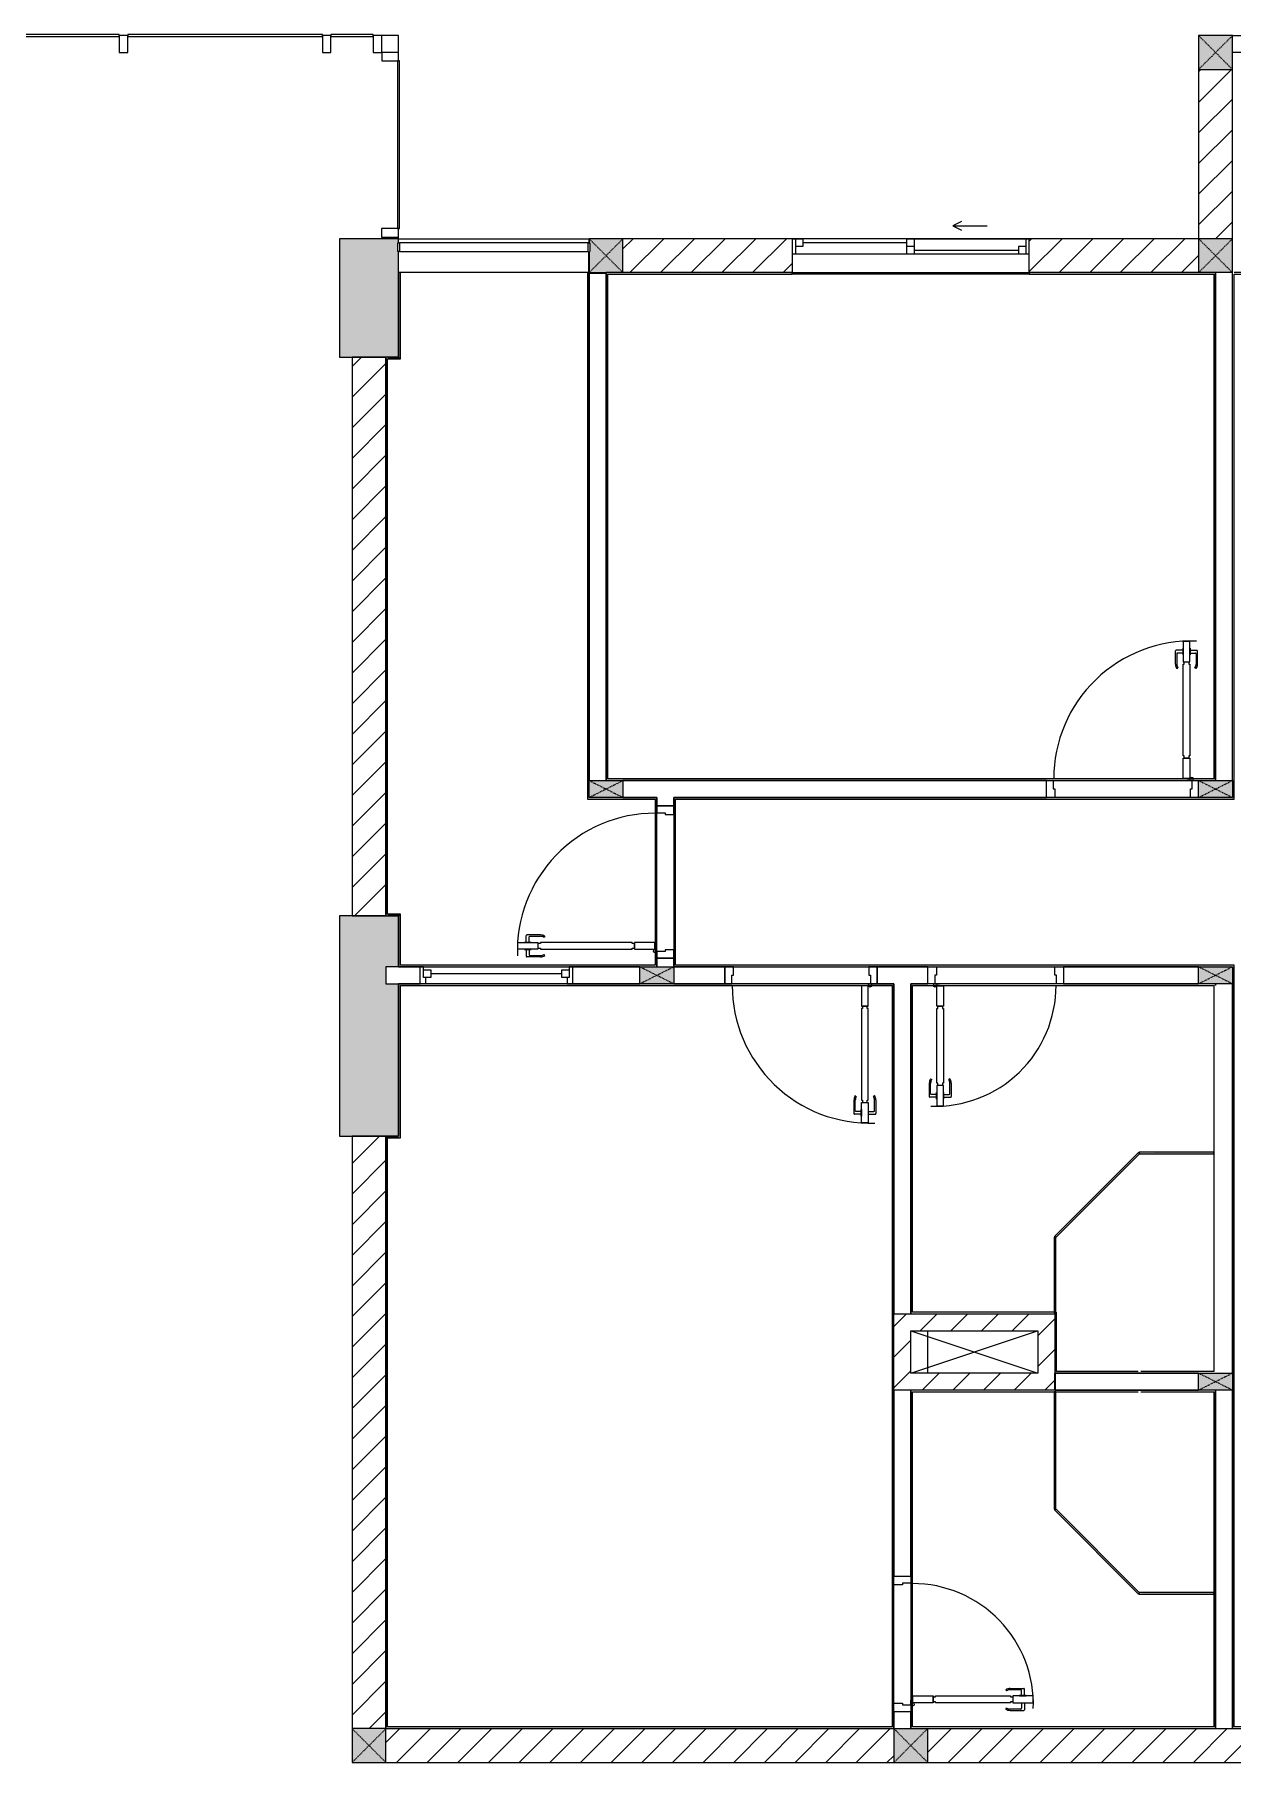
# Model space of a CAD drawing. Header units: millimetres. Extents: x 50254 to 245170, y 481 to 78637.
# Drawn here: x 199393 to 206468, y 35537 to 45743 of the extents above; entities that cross this region are included whole.
import ezdxf

# ---------------------------------------------------------------- set-up
doc = ezdxf.new("R2010")
doc.units = ezdxf.units.MM
doc.linetypes.add('IMPORT-Dash _2_', pattern=[6, 3, -3])
for name, color, linetype, lineweight in [('0-2-1', 53, 'Continuous', 9), ('A-DETL-GENF-7', 53, 'Continuous', 9), ('A-DOOR-5', 53, 'Continuous', 9), ('A-FLOR-1-1', 53, 'Continuous', 9), ('A-FLOR-HRAL-5', 53, 'Continuous', 9), ('A-GLAZ-5', 53, 'Continuous', 9), ('A-GLAZ-CURT-3', 130, 'Continuous', 9), ('A-GLAZ-CURT-4', 53, 'Continuous', 9), ('A-GLAZ-CWMG-1-1', 53, 'Continuous', 9), ('A-WALL-1-1', 53, 'Continuous', 9), ('A-WALL-7', 53, 'Continuous', 9), ('A-WALL-PATT-3', 53, 'Continuous', 9), ('A-WALL-PATT-4', 130, 'Continuous', 9), ('A_1404_dwg-1', 53, 'Continuous', 9), ('I-WALL-1-1', 53, 'Continuous', 9), ('I-WALL-2', 53, 'Continuous', 9), ('S-COLS-1', 130, 'Continuous', 9), ('S-COLS-10', 130, 'IMPORT-Dash _2_', 9), ('S-COLS-2-1', 53, 'Continuous', 9), ('S-COLS-4-1', 53, 'Continuous', 9), ('S-COLS-9', 53, 'Continuous', 9), ('S-COLS-HDLN-2', 53, 'IMPORT-Dash _2_', 9)]:
    doc.layers.add(name, color=color, linetype=linetype, lineweight=lineweight)
pattern_1 = [(45, (0, 0), (-90.50967, 90.50967), [])]

# ---------------------------------------------------------------- blocks, each defined once
blk = doc.blocks.new('A_1404_dwg_NCV_TKTC_KET CAU_rvt-1-TKTC_MB HOÀN THIỆN SÀN TẦNG 3-4-4819833-KeyPlan-CH1')
at = {"layer": 'S-COLS-1'}
for points in [[(83453, 43837), (83453, 43837), (83728, 43837), (83723, 44537), (83378, 44537), (83378, 43837)], [(83453, 39237), (83728, 39237), (83728, 40137), (83653, 40137), (83653, 40237), (83728, 40237), (83728, 40537), (83378, 40537), (83378, 39237)]]:
    blk.add_hatch(color=256, dxfattribs=at).paths.add_polyline_path(points)
at = {"layer": 'A-FLOR-1-1', "flags": 128}
blk.add_lwpolyline([(87503, 37837), (86853, 37837), (86853, 38087)], dxfattribs=at)
at = {"layer": 'S-COLS-2-1'}
for p, q in [((83728, 43837), (83728, 44337)), ((83728, 40237), (83728, 40537)), ((83728, 39237), (83728, 40137))]:
    blk.add_line(p, q, dxfattribs=at)
at = {"layer": 'S-COLS-2-1', "flags": 128}
for points in [[(83728, 44537), (83378, 44537), (83378, 43837), (83653, 43837)], [(83653, 40537), (83378, 40537), (83378, 39237), (83653, 39237)]]:
    blk.add_lwpolyline(points, dxfattribs=at)
blk = doc.blocks.new('A_1404_dwg_DOOR_CW_01 CANH MO-PANEL KINH - DIW_01-900x2200-CỬA GỖ VÂN LAMINATE-553393-TKTC_MB HOÀN THIỆN SÀN TẦNG 3-4-4819840-KeyPlan-CH1')
at = {"layer": 'A-DETL-GENF-7'}
for p, q in [((46582, 38482), (46582, 38521)), ((46666, 38525), (46586, 38525)), ((46599, 38482), (46599, 38513)), ((46603, 38517), (46666, 38517)), ((46691, 38517), (46687, 38511)), ((46582, 38438), (46582, 38399)), ((46666, 38395), (46586, 38395)), ((46599, 38438), (46599, 38407)), ((46603, 38403), (46666, 38403)), ((46691, 38404), (46687, 38410))]:
    blk.add_line(p, q, dxfattribs=at)
at = {"layer": 'A-DETL-GENF-7', "flags": 128}
for points in [[(46531, 38440), (46531, 38480), (46651, 38480), (46651, 38440)], [(46610, 38482), (46610, 38480), (46571, 38480), (46571, 38482)], [(47207, 38474), (47207, 38480), (46665, 38480), (46665, 38474), (46651, 38474), (46651, 38446), (46665, 38446), (46665, 38440), (47207, 38440), (47207, 38446), (47221, 38446), (47221, 38474)], [(47221, 38480), (47221, 38440), (47341, 38440), (47341, 38480)], [(46610, 38438), (46610, 38440), (46571, 38440), (46571, 38438)]]:
    blk.add_lwpolyline(points, close=True, dxfattribs=at)
at = {"layer": 'A-DETL-GENF-7'}
blk.add_circle((47343, 38430), 10, dxfattribs=at)
for centre, radius, start, end in [((47343, 38430), 814, 90, 182), ((46586, 38521), 4, 90, 180), ((46603, 38513), 4, 90, 180), ((46666, 38480), 45, 55, 90), ((46666, 38480), 37, 55, 90), ((46586, 38399), 4, 180, 270), ((46603, 38407), 4, 180, 270), ((46666, 38440), 37, 270, 305), ((46666, 38440), 45, 270, 305)]:
    blk.add_arc(centre, radius, start, end, dxfattribs=at)
at = {"layer": 'A-DOOR-5'}
blk.add_line((47353, 38430), (47353, 38455), dxfattribs=at)
at = {"layer": 'A-DOOR-5', "flags": 128}
for points in [[(47453, 39237), (47453, 39287), (47353, 39287), (47353, 39247), (47403, 39247), (47403, 39237)], [(47453, 38387), (47453, 38437), (47403, 38437), (47403, 38427), (47353, 38427), (47353, 38387)]]:
    blk.add_lwpolyline(points, close=True, dxfattribs=at)
blk = doc.blocks.new('A_1404_dwg_DOOR_CW_01 CANH MO-PANEL KINH - DIG_02-800x2200-CỬA NHÔM KÍNH-V60-TKTC_MB HOÀN THIỆN SÀN TẦNG 3-4-4819851-KeyPlan-CH1')
at = {"layer": 'A-DETL-GENF-7'}
for p, q in [((56062, 39550), (56062, 39470)), ((56070, 39576), (56077, 39571)), ((56070, 39487), (56070, 39550)), ((56184, 39576), (56177, 39571)), ((56184, 39487), (56184, 39550)), ((56192, 39550), (56192, 39470)), ((56105, 39466), (56066, 39466)), ((56105, 39483), (56074, 39483)), ((56149, 39483), (56180, 39483)), ((56149, 39466), (56188, 39466))]:
    blk.add_line(p, q, dxfattribs=at)
at = {"layer": 'A-DETL-GENF-7', "flags": 128}
for points in [[(56147, 40005), (56107, 40005), (56107, 40125), (56147, 40125)], [(56141, 39991), (56147, 39991), (56147, 39549), (56141, 39549), (56141, 39535), (56113, 39535), (56113, 39549), (56107, 39549), (56107, 39991), (56113, 39991), (56113, 40005), (56141, 40005)], [(56107, 39415), (56147, 39415), (56147, 39535), (56107, 39535)], [(56105, 39495), (56107, 39495), (56107, 39455), (56105, 39455)], [(56149, 39495), (56147, 39495), (56147, 39455), (56149, 39455)]]:
    blk.add_lwpolyline(points, close=True, dxfattribs=at)
at = {"layer": 'A-DETL-GENF-7'}
blk.add_circle((56097, 40127), 10, dxfattribs=at)
for centre, radius, start, end in [((56097, 40127), 714, 268, 0), ((56107, 39550), 45, 145, 180), ((56107, 39550), 37, 145, 180), ((56147, 39550), 37, 0, 35), ((56147, 39550), 45, 0, 35), ((56066, 39470), 4, 180, 270), ((56074, 39487), 4, 180, 270), ((56180, 39487), 4, 270, 0), ((56188, 39470), 4, 270, 0)]:
    blk.add_arc(centre, radius, start, end, dxfattribs=at)
at = {"layer": 'A-DOOR-5'}
blk.add_line((56097, 40137), (56122, 40137), dxfattribs=at)
at = {"layer": 'A-DOOR-5', "flags": 128}
for points in [[(56104, 40237), (56104, 40187), (56094, 40187), (56094, 40137), (56054, 40137), (56054, 40237)], [(56854, 40237), (56854, 40137), (56814, 40137), (56814, 40187), (56804, 40187), (56804, 40237)]]:
    blk.add_lwpolyline(points, close=True, dxfattribs=at)
blk = doc.blocks.new('A_1404_dwg_DOOR_CW_01 CANH MO-PANEL KINH - DIW_01-900x2200-CỬA GỖ VÂN LAMINATE-V61-TKTC_MB HOÀN THIỆN SÀN TẦNG 3-4-4819852-KeyPlan-CH1')
at = {"layer": 'A-DETL-GENF-7'}
for p, q in [((57516, 42024), (57516, 42103)), ((57559, 42107), (57520, 42107)), ((57524, 42086), (57524, 42024)), ((57559, 42090), (57528, 42090)), ((57603, 42107), (57642, 42107)), ((57603, 42090), (57634, 42090)), ((57638, 42086), (57638, 42024)), ((57646, 42024), (57646, 42103)), ((57524, 41998), (57531, 42003)), ((57638, 41998), (57631, 42003))]:
    blk.add_line(p, q, dxfattribs=at)
at = {"layer": 'A-DETL-GENF-7', "flags": 128}
for points in [[(57601, 42159), (57561, 42159), (57561, 42039), (57601, 42039)], [(57559, 42079), (57561, 42079), (57561, 42119), (57559, 42119)], [(57603, 42079), (57601, 42079), (57601, 42119), (57603, 42119)], [(57567, 41483), (57561, 41483), (57561, 42025), (57567, 42025), (57567, 42039), (57595, 42039), (57595, 42025), (57601, 42025), (57601, 41483), (57595, 41483), (57595, 41469), (57567, 41469)], [(57561, 41469), (57601, 41469), (57601, 41349), (57561, 41349)]]:
    blk.add_lwpolyline(points, close=True, dxfattribs=at)
at = {"layer": 'A-DETL-GENF-7'}
blk.add_circle((57611, 41347), 10, dxfattribs=at)
for centre, radius, start, end in [((57611, 41347), 814, 88, 180), ((57520, 42103), 4, 90, 180), ((57528, 42086), 4, 90, 180), ((57634, 42086), 4, 0, 90), ((57642, 42103), 4, 0, 90), ((57561, 42024), 45, 180, 215), ((57561, 42024), 37, 180, 215), ((57601, 42024), 37, 325, 0), ((57601, 42024), 45, 325, 0)]:
    blk.add_arc(centre, radius, start, end, dxfattribs=at)
at = {"layer": 'A-DOOR-5'}
blk.add_line((57611, 41337), (57586, 41337), dxfattribs=at)
at = {"layer": 'A-DOOR-5', "flags": 128}
blk.add_lwpolyline([(56754, 41237), (56754, 41337), (56794, 41337), (56794, 41287), (56804, 41287), (56804, 41237)], close=True, dxfattribs=at)
blk.add_lwpolyline([(57653, 41237), (57604, 41237), (57604, 41287), (57614, 41287), (57614, 41337), (57653, 41337)], dxfattribs=at)
blk = doc.blocks.new('A_1404_dwg_M_Fixed - 900 x 1400-901191-TKTC_MB HOÀN THIỆN SÀN TẦNG 3-4-4819853-KeyPlan-CH1')
at = {"layer": 'A-GLAZ-5'}
blk.add_line((53892, 40196), (53118, 40196), dxfattribs=at)
at = {"layer": 'A-GLAZ-5', "flags": 128}
for points in [[(53074, 40218), (53118, 40218), (53118, 40174), (53074, 40174), (53074, 40237), (53056, 40237)], [(53955, 40237), (53936, 40237), (53936, 40174), (53892, 40174), (53892, 40218), (53936, 40218)], [(53087, 40174), (53087, 40137), (53055, 40137)], [(53923, 40174), (53923, 40137), (53955, 40137)]]:
    blk.add_lwpolyline(points, dxfattribs=at)
blk = doc.blocks.new('A_1404_dwg_Railing - 50 x 10mm-901205-TKTC_MB HOÀN THIỆN SÀN TẦNG 3-4-4819863-KeyPlan-CH1')
at = {"layer": 'A-FLOR-HRAL-5', "flags": 128}
blk.add_lwpolyline([(52923, 44462), (52923, 44512), (52933, 44512), (52933, 44462)], close=True, dxfattribs=at)
blk = doc.blocks.new('A_1404_dwg_Railing - 50 x 10mm-901205-TKTC_MB HOÀN THIỆN SÀN TẦNG 3-4-V142-KeyPlan-CH1')
at = {"layer": 'A-FLOR-HRAL-5'}
blk.add_line((84858, 44512), (84858, 44462), dxfattribs=at)
at = {"layer": 'A-FLOR-HRAL-5', "flags": 128}
blk.add_lwpolyline([(84848, 44462), (84848, 44512), (84858, 44512)], dxfattribs=at)
blk = doc.blocks.new('A_1404_dwg_Railing - Railing-999041-TKTC_MB HOÀN THIỆN SÀN TẦNG 3-4-4819934-KeyPlan-CH1')
at = {"layer": 'A-FLOR-HRAL-5'}
for p, q in [((84848, 44512), (83733, 44512)), ((83733, 44462), (84848, 44462))]:
    blk.add_line(p, q, dxfattribs=at)
for name, p in [('A_1404_dwg_Railing - 50 x 10mm-901205-TKTC_MB HOÀN THIỆN SÀN TẦNG 3-4-4819863-KeyPlan-CH1', (30800, 0)), ('A_1404_dwg_Railing - 50 x 10mm-901205-TKTC_MB HOÀN THIỆN SÀN TẦNG 3-4-V142-KeyPlan-CH1', (0, 0))]:
    blk.add_blockref(name, p)
blk = doc.blocks.new('A_1404_dwg_System Panel - Glazed-931910-TKTC_MB HOÀN THIỆN SÀN TẦNG 3-4-4819935-KeyPlan-CH1')
at = {"layer": 'A-GLAZ-CURT-3'}
blk.add_hatch(color=256, dxfattribs=at).paths.add_polyline_path([(88104, 36532), (88543, 36532), (88543, 36542), (88100, 36537), (88100, 36532)])
at = {"layer": 'A-GLAZ-CURT-4'}
blk.add_line((88543, 36542), (88102, 36542), dxfattribs=at)
at = {"layer": 'A-GLAZ-CURT-4', "flags": 128}
blk.add_lwpolyline([(88100, 36532), (88543, 36532), (88543, 36542)], dxfattribs=at)
blk = doc.blocks.new('A_1404_dwg_System Panel - Glazed-580250-TKTC_MB HOÀN THIỆN SÀN TẦNG 3-4-4819878-KeyPlan-CH1')
at = {"layer": 'A-GLAZ-CURT-3'}
blk.add_hatch(color=256, dxfattribs=at).paths.add_polyline_path([(57296, 36533), (57300, 36544), (56804, 37033), (56801, 37029), (56998, 36832)])
at = {"layer": 'A-GLAZ-CURT-4'}
blk.add_line((57304, 36540), (56809, 37035), dxfattribs=at)
at = {"layer": 'A-GLAZ-CURT-4', "flags": 128}
blk.add_lwpolyline([(56801, 37029), (57296, 36533), (57304, 36540)], dxfattribs=at)
blk = doc.blocks.new('A_1404_dwg_System Panel - Glazed-703087-TKTC_MB HOÀN THIỆN SÀN TẦNG 3-4-4819883-KeyPlan-CH1')
at = {"layer": 'A-GLAZ-CURT-3'}
blk.add_hatch(color=256, dxfattribs=at).paths.add_polyline_path([(56804, 37033), (56809, 37036), (56809, 37727), (56799, 37727), (56801, 37033)])
at = {"layer": 'A-GLAZ-CURT-4', "flags": 128}
blk.add_lwpolyline([(56809, 37033), (56809, 37727), (56799, 37727), (56799, 37033)], close=True, dxfattribs=at)
blk = doc.blocks.new('A_1404_dwg_System Panel - Glazed-931911-TKTC_MB HOÀN THIỆN SÀN TẦNG 3-4-4819936-KeyPlan-CH1')
at = {"layer": 'A-GLAZ-CURT-3'}
blk.add_hatch(color=256, dxfattribs=at).paths.add_polyline_path([(88104, 39132), (88543, 39132), (88543, 39142), (88102, 39137), (88102, 39132)])
at = {"layer": 'A-GLAZ-CURT-4'}
blk.add_line((88543, 39142), (88102, 39142), dxfattribs=at)
at = {"layer": 'A-GLAZ-CURT-4', "flags": 128}
blk.add_lwpolyline([(88104, 39132), (88543, 39132), (88543, 39142)], dxfattribs=at)
blk = doc.blocks.new('A_1404_dwg_System Panel - Glazed-580253-TKTC_MB HOÀN THIỆN SÀN TẦNG 3-4-4819881-KeyPlan-CH1')
at = {"layer": 'A-GLAZ-CURT-3'}
blk.add_hatch(color=256, dxfattribs=at).paths.add_polyline_path([(56808, 38636), (57302, 39137), (57299, 39141), (56804, 38639)])
at = {"layer": 'A-GLAZ-CURT-4'}
blk.add_line((57299, 39141), (56801, 38643), dxfattribs=at)
at = {"layer": 'A-GLAZ-CURT-4', "flags": 128}
blk.add_lwpolyline([(56809, 38637), (57306, 39134), (57299, 39141)], dxfattribs=at)
blk = doc.blocks.new('A_1404_dwg_System Panel - Glazed-1013751-TKTC_MB HOÀN THIỆN SÀN TẦNG 3-4-4819884-KeyPlan-CH1')
at = {"layer": 'A-GLAZ-CURT-3'}
blk.add_hatch(color=256, dxfattribs=at).paths.add_polyline_path([(56809, 38192), (56804, 38639), (56799, 38639), (56803, 38192)])
at = {"layer": 'A-GLAZ-CURT-4', "flags": 128}
blk.add_lwpolyline([(56799, 38639), (56799, 38192), (56809, 38192), (56809, 38639)], close=True, dxfattribs=at)
blk = doc.blocks.new('A_1404_dwg_G1_SOF - BO TRU - 100x200-746114-TKTC_MB HOÀN THIỆN SÀN TẦNG 3-4-4819846-KeyPlan-CH1')
at = {"layer": 'S-COLS-1'}
blk.add_hatch(color=256, dxfattribs=at).paths.add_polyline_path([(49953, 40037), (49953, 40237), (49853, 40237), (49853, 40037)])
at = {"layer": 'S-COLS-9', "flags": 128}
blk.add_lwpolyline([(49853, 40037), (49853, 40237), (49953, 40237), (49953, 40037)], close=True, dxfattribs=at)
at = {"layer": 'S-COLS-HDLN-2'}
for p, q in [((49953, 40037), (49853, 40237)), ((49853, 40037), (49953, 40237))]:
    blk.add_line(p, q, dxfattribs=at)
blk = doc.blocks.new('A_1404_dwg_DOOR_CW_01 CANH MO-PANEL KINH - DIG_01-900x2200-CỬA NHÔM KÍNH-901226-TKTC_MB HOÀN THIỆN SÀN TẦNG 3-4-4819905-KeyPlan-CH1')
at = {"layer": 'A-DETL-GENF-7'}
for p, q in [((37865, 26650), (37865, 26570)), ((37873, 26676), (37879, 26671)), ((37873, 26587), (37873, 26650)), ((37986, 26676), (37980, 26671)), ((37987, 26587), (37987, 26650)), ((37995, 26650), (37995, 26570)), ((37908, 26566), (37869, 26566)), ((37908, 26583), (37877, 26583)), ((37952, 26583), (37983, 26583)), ((37952, 26566), (37991, 26566))]:
    blk.add_line(p, q, dxfattribs=at)
at = {"layer": 'A-DETL-GENF-7', "flags": 128}
for points in [[(37910, 27205), (37950, 27205), (37950, 27325), (37910, 27325)], [(37916, 27191), (37910, 27191), (37910, 26649), (37916, 26649), (37916, 26635), (37944, 26635), (37944, 26649), (37950, 26649), (37950, 27191), (37944, 27191), (37944, 27205), (37916, 27205)], [(37908, 26595), (37910, 26595), (37910, 26555), (37908, 26555)], [(37950, 26515), (37910, 26515), (37910, 26635), (37950, 26635)], [(37952, 26595), (37950, 26595), (37950, 26555), (37952, 26555)]]:
    blk.add_lwpolyline(points, close=True, dxfattribs=at)
at = {"layer": 'A-DETL-GENF-7'}
blk.add_circle((37960, 27327), 10, dxfattribs=at)
for centre, radius, start, end in [((37960, 27327), 814, 180, 272), ((37910, 26650), 45, 145, 180), ((37910, 26650), 37, 145, 180), ((37950, 26650), 37, 0, 35), ((37950, 26650), 45, 0, 35), ((37869, 26570), 4, 180, 270), ((37877, 26587), 4, 180, 270), ((37983, 26587), 4, 270, 0), ((37991, 26570), 4, 270, 0)]:
    blk.add_arc(centre, radius, start, end, dxfattribs=at)
at = {"layer": 'A-DOOR-5'}
blk.add_line((37960, 27337), (37935, 27337), dxfattribs=at)
at = {"layer": 'A-DOOR-5', "flags": 128}
for points in [[(37153, 27437), (37103, 27437), (37103, 27337), (37143, 27337), (37143, 27387), (37153, 27387)], [(38003, 27437), (37953, 27437), (37953, 27387), (37963, 27387), (37963, 27337), (38003, 27337)]]:
    blk.add_lwpolyline(points, close=True, dxfattribs=at)
blk = doc.blocks.new('A_1404_dwg_NCV_TKTC_TANG 3 - 4_rvt-1-TKTC_MB HOÀN THIỆN SÀN TẦNG 3-4-4819943-KeyPlan-CH1')
at = {"layer": 'A-WALL-PATT-4'}
for points in [[(83728, 43837), (83738, 43837), (83738, 44337), (83728, 44337), (83728, 43837)], [(84843, 41227), (84853, 41227), (84853, 44337), (84843, 44337), (84843, 41237)], [(84953, 41337), (84963, 41337), (84963, 44337), (84953, 44337), (84953, 41347)], [(88543, 41337), (88553, 41337), (88553, 44327), (88543, 44327), (88543, 41347)], [(83653, 40537), (83663, 40537), (83663, 43837), (83653, 43837), (83653, 40547)], [(83663, 43827), (83738, 43827), (83738, 43837), (83663, 43837)], [(84963, 41337), (88543, 41337), (88543, 41347), (84963, 41347)], [(85243, 41227), (85243, 41237), (84853, 41237), (84853, 41227), (85053, 41227)], [(85253, 40237), (85248, 41237), (85243, 41237), (85248, 40237)], [(88653, 41227), (88663, 41227), (88663, 41237), (85353, 41237), (85353, 41227), (88653, 41227)], [(85363, 40247), (85363, 41227), (85353, 41227), (85353, 40247)], [(83738, 40537), (83738, 40547), (83663, 40547), (83663, 40537), (83728, 40537)], [(83728, 40247), (83738, 40247), (83738, 40537), (83728, 40537)], [(84963, 40237), (85243, 40237), (85243, 40247), (83728, 40247), (83728, 40237), (84953, 40237)], [(88453, 40237), (88653, 40237), (88653, 40247), (85353, 40247), (85353, 40237), (87603, 40237)], [(86313, 40127), (86643, 40127), (86643, 40137), (83728, 40137), (83728, 40127), (85353, 40127)], [(83738, 39227), (83738, 40127), (83728, 40127), (83728, 39227)], [(86652, 35737), (86653, 35737), (86653, 40137), (86643, 40137), (86643, 35737)], [(83653, 39227), (83728, 39227), (83728, 39237), (83653, 39237)], [(83663, 35747), (83663, 39227), (83653, 39227), (83653, 35747)], [(86313, 35737), (86643, 35737), (86643, 35747), (83653, 35747), (83653, 35737), (85353, 35737)]]:
    blk.add_hatch(color=256, dxfattribs=at).paths.add_polyline_path(points)
h = blk.add_hatch(color=256, dxfattribs=at)
h.paths.add_polyline_path([(86053, 44327), (86053, 44337), (84963, 44337), (84963, 44327), (86053, 44327)])
h.paths.add_polyline_path([(88453, 44327), (88553, 44327), (88553, 44337), (87453, 44337), (87453, 44327)])
at = {"layer": 'A-WALL-1-1'}
for p, q in [((88653, 44337), (88553, 44337)), ((88553, 44337), (88553, 41337)), ((88653, 41337), (88653, 44337)), ((88553, 40137), (88553, 40127)), ((88653, 37837), (88653, 40137)), ((86653, 35737), (86753, 35737))]:
    blk.add_line(p, q, dxfattribs=at)
at = {"layer": 'A-WALL-1-1', "flags": 128}
for points in [[(84953, 41337), (84953, 44332), (84853, 44332), (84853, 41337)], [(85053, 41237), (85253, 41237), (85253, 41187), (85353, 41187), (85353, 41237), (87554, 41237), (87554, 41337), (85053, 41337)], [(85153, 40237), (84755, 40237), (84755, 40137), (85153, 40137)], [(85353, 40137), (85655, 40137), (85655, 40237), (85353, 40237), (85353, 40287), (85253, 40287), (85253, 40237)], [(88453, 40237), (87654, 40237), (87654, 40137), (88453, 40137)], [(88453, 37837), (87605, 37837), (87605, 37737), (88453, 37737)], [(88553, 37737), (88553, 35737), (88653, 35737), (88653, 37737)], [(86753, 35737), (86753, 35837), (86653, 35837), (86653, 35737)]]:
    blk.add_lwpolyline(points, dxfattribs=at)
for points in [[(83855, 40237), (83653, 40237), (83653, 40137), (83855, 40137)], [(86753, 38187), (86753, 40137), (86854, 40137), (86854, 40237), (86555, 40237), (86555, 40137), (86653, 40137), (86653, 38187)], [(86753, 36637), (86753, 37737), (86653, 37737), (86653, 36637)]]:
    blk.add_lwpolyline(points, close=True, dxfattribs=at)
at = {"layer": 'A-WALL-7'}
for p, q in [((83728, 44337), (83728, 44462)), ((84852, 44337), (84852, 44462)), ((84843, 44337), (83738, 44337)), ((85353, 41137), (85353, 40337)), ((86753, 36597), (86753, 35877))]:
    blk.add_line(p, q, dxfattribs=at)
at = {"layer": 'A-WALL-7', "flags": 128}
blk.add_lwpolyline([(83728, 44512), (83728, 44537), (84852, 44537), (84852, 44512)], dxfattribs=at)
at = {"layer": 'I-WALL-1-1'}
for p, q in [((84953, 44337), (84953, 41337)), ((88553, 44337), (88453, 44337)), ((85053, 41337), (88453, 41337)), ((88553, 40127), (88553, 40137)), ((88543, 39142), (88543, 39132)), ((87609, 38197), (87603, 38197)), ((88543, 36542), (88543, 36532))]:
    blk.add_line(p, q, dxfattribs=at)
at = {"layer": 'I-WALL-1-1', "flags": 128}
for points in [[(83738, 40537), (83738, 40547), (83663, 40547), (83663, 43827), (83738, 43827), (83738, 43837), (83738, 44337), (83728, 44337), (83728, 43837), (83663, 43837), (83653, 43837), (83653, 40537), (83663, 40537), (83728, 40537), (83728, 40247), (83728, 40237), (85153, 40237)], [(84853, 41337), (84853, 44337), (84843, 44337), (84843, 41227), (84853, 41227), (85243, 41227), (85243, 40247), (83738, 40247), (83738, 40537)], [(85053, 44337), (84963, 44337), (84953, 44337)], [(88453, 44337), (87453, 44337), (87453, 44327), (88543, 44327), (88543, 41347), (84963, 41347), (84963, 44327), (86053, 44327), (86053, 44337), (85053, 44337)], [(88653, 40237), (88653, 35747), (88653, 35737), (88803, 35737), (88803, 35747), (88663, 35747), (88663, 40247), (88653, 40247), (85363, 40247), (85363, 41227), (88663, 41227), (88663, 41237), (88663, 44327), (88828, 44327), (88828, 44337), (88663, 44337)], [(88553, 41337), (88553, 44327), (88553, 44337)], [(85253, 40237), (85253, 41237), (85243, 41237), (85053, 41237)], [(88453, 41237), (85353, 41237), (85353, 41227), (85353, 40247), (85353, 40237), (88453, 40237)], [(85153, 40137), (83728, 40137), (83728, 40127), (83728, 39237), (83653, 39237), (83653, 39227), (83653, 35747), (83653, 35737), (86643, 35737), (86652, 35737)], [(86653, 35737), (86653, 40137), (86643, 40137), (85353, 40137)], [(88453, 40137), (86763, 40137), (86753, 40137), (86753, 38187), (86763, 38187), (87603, 38187), (87603, 37847), (87603, 37837), (88453, 37837)], [(87599, 38197), (86763, 38197), (86763, 40127), (88543, 40127), (88543, 39142)], [(88543, 39132), (88543, 37847), (88112, 37847)], [(88096, 37847), (87613, 37847), (87613, 38197)], [(88453, 37737), (86763, 37737), (86753, 37737), (86753, 35737)], [(88543, 36532), (88543, 35747), (86763, 35747), (86763, 37727), (88096, 37727)], [(86852, 35737), (88553, 35737), (88553, 35747), (88553, 37727), (88553, 37737)], [(88112, 37727), (88543, 37727), (88543, 36542)], [(86753, 35737), (86763, 35737), (86852, 35737)]]:
    blk.add_lwpolyline(points, dxfattribs=at)
blk.add_lwpolyline([(83663, 39227), (83728, 39227), (83738, 39227), (83738, 40127), (86643, 40127), (86643, 35747), (83663, 35747)], close=True, dxfattribs=at)
at = {"layer": 'I-WALL-2'}
for p, q in [((86053, 44337), (87453, 44337)), ((87453, 44327), (86053, 44327))]:
    blk.add_line(p, q, dxfattribs=at)
for name, p in [('A_1404_dwg_Railing - Railing-999041-TKTC_MB HOÀN THIỆN SÀN TẦNG 3-4-4819934-KeyPlan-CH1', (0, 0)), ('A_1404_dwg_DOOR_CW_01 CANH MO-PANEL KINH - DIW_01-900x2200-CỬA GỖ VÂN LAMINATE-V61-TKTC_MB HOÀN THIỆN SÀN TẦNG 3-4-4819852-KeyPlan-CH1', (30800, 0)), ('A_1404_dwg_M_Fixed - 900 x 1400-901191-TKTC_MB HOÀN THIỆN SÀN TẦNG 3-4-4819853-KeyPlan-CH1', (30800, 0)), ('A_1404_dwg_DOOR_CW_01 CANH MO-PANEL KINH - DIG_02-800x2200-CỬA NHÔM KÍNH-V60-TKTC_MB HOÀN THIỆN SÀN TẦNG 3-4-4819851-KeyPlan-CH1', (30800, 0)), ('A_1404_dwg_System Panel - Glazed-580253-TKTC_MB HOÀN THIỆN SÀN TẦNG 3-4-4819881-KeyPlan-CH1', (30800, 0)), ('A_1404_dwg_System Panel - Glazed-931911-TKTC_MB HOÀN THIỆN SÀN TẦNG 3-4-4819936-KeyPlan-CH1', (0, 0)), ('A_1404_dwg_System Panel - Glazed-1013751-TKTC_MB HOÀN THIỆN SÀN TẦNG 3-4-4819884-KeyPlan-CH1', (30800, 0)), ('A_1404_dwg_System Panel - Glazed-703087-TKTC_MB HOÀN THIỆN SÀN TẦNG 3-4-4819883-KeyPlan-CH1', (30800, 0)), ('A_1404_dwg_System Panel - Glazed-580250-TKTC_MB HOÀN THIỆN SÀN TẦNG 3-4-4819878-KeyPlan-CH1', (30800, 0)), ('A_1404_dwg_System Panel - Glazed-931910-TKTC_MB HOÀN THIỆN SÀN TẦNG 3-4-4819935-KeyPlan-CH1', (0, 0))]:
    blk.add_blockref(name, p)
for name, p, rotation in [('A_1404_dwg_G1_SOF - BO TRU - 100x200-746114-TKTC_MB HOÀN THIỆN SÀN TẦNG 3-4-4819846-KeyPlan-CH1', (44816, 91190), 270), ('A_1404_dwg_G1_SOF - BO TRU - 100x200-746114-TKTC_MB HOÀN THIỆN SÀN TẦNG 3-4-4819846-KeyPlan-CH1', (48416, 91190), 270), ('A_1404_dwg_DOOR_CW_01 CANH MO-PANEL KINH - DIG_01-900x2200-CỬA NHÔM KÍNH-901226-TKTC_MB HOÀN THIỆN SÀN TẦNG 3-4-4819905-KeyPlan-CH1', (57916, 78290), 270), ('A_1404_dwg_G1_SOF - BO TRU - 100x200-746114-TKTC_MB HOÀN THIỆN SÀN TẦNG 3-4-4819846-KeyPlan-CH1', (45116, 90090), 270), ('A_1404_dwg_DOOR_CW_01 CANH MO-PANEL KINH - DIW_01-900x2200-CỬA GỖ VÂN LAMINATE-553393-TKTC_MB HOÀN THIỆN SÀN TẦNG 3-4-4819840-KeyPlan-CH1', (124942, -7216), 90), ('A_1404_dwg_G1_SOF - BO TRU - 100x200-746114-TKTC_MB HOÀN THIỆN SÀN TẦNG 3-4-4819846-KeyPlan-CH1', (48416, 90090), 270), ('A_1404_dwg_G1_SOF - BO TRU - 100x200-746114-TKTC_MB HOÀN THIỆN SÀN TẦNG 3-4-4819846-KeyPlan-CH1', (48416, 87690), 270), ('A_1404_dwg_DOOR_CW_01 CANH MO-PANEL KINH - DIG_02-800x2200-CỬA NHÔM KÍNH-V60-TKTC_MB HOÀN THIỆN SÀN TẦNG 3-4-4819851-KeyPlan-CH1', (126890, -20217), 90)]:
    blk.add_blockref(name, p, dxfattribs=dict(rotation=rotation))
blk = doc.blocks.new('A_1404_dwg_1_FAMILY RVT - W01-WxH 1400x1400xmm-389822-TKTC_MB HOÀN THIỆN SÀN TẦNG 3-4-4819949-KeyPlan-CH1')
at = {"layer": 'A-GLAZ-5'}
for p, q in [((50001, 78313), (50204, 78313)), ((49052, 78237), (49052, 78037)), ((49072, 78237), (49072, 78148)), ((49116, 78215), (49730, 78215)), ((49730, 78237), (49775, 78237)), ((49775, 78192), (49730, 78192)), ((50433, 78237), (50433, 78148)), ((49775, 78170), (50389, 78170))]:
    blk.add_line(p, q, dxfattribs=at)
at = {"layer": 'A-GLAZ-5', "flags": 128}
for points in [[(50052, 78339), (50001, 78313), (50052, 78288)], [(50452, 78037), (50452, 78237), (49052, 78237), (49116, 78237)], [(49730, 78148), (49730, 78237), (49116, 78237), (49116, 78192), (49072, 78192)], [(49775, 78148), (49775, 78237), (50433, 78237), (50452, 78237)], [(50433, 78192), (50389, 78192), (50389, 78148)], [(49052, 78148), (49072, 78148), (49730, 78148), (49775, 78148), (50389, 78148), (50452, 78148)]]:
    blk.add_lwpolyline(points, dxfattribs=at)
blk = doc.blocks.new('A_1404_dwg_Rectangular Mullion - 50 x 100mm-1838999-TKTC_MB HOÀN THIỆN SÀN TẦNG 3-4-4819978-KeyPlan-CH1')
at = {"layer": 'A-GLAZ-CWMG-1-1', "flags": 128}
blk.add_lwpolyline([(83578, 45637), (83628, 45637), (83628, 45737), (83578, 45737)], close=True, dxfattribs=at)
blk = doc.blocks.new('A_1404_dwg_System Panel - Glazed-1838995-TKTC_MB HOÀN THIỆN SÀN TẦNG 3-4-4819977-KeyPlan-CH1')
at = {"layer": 'A-GLAZ-CURT-4', "flags": 128}
blk.add_lwpolyline([(77328, 45731), (78478, 45731), (78478, 45743), (77328, 45743)], close=True, dxfattribs=at)
blk = doc.blocks.new('A_1404_dwg_System Panel - Glazed-1901962-TKTC_MB HOÀN THIỆN SÀN TẦNG 3-4-4819979-KeyPlan-CH1')
at = {"layer": 'A-GLAZ-CURT-4', "flags": 128}
blk.add_lwpolyline([(83328, 45731), (83578, 45731), (83578, 45743), (83328, 45743)], close=True, dxfattribs=at)
blk = doc.blocks.new('A_1404_dwg_Rectangular Mullion - 50 x 100mm-1838993-TKTC_MB HOÀN THIỆN SÀN TẦNG 3-4-4819981-KeyPlan-CH1')
at = {"layer": 'A-GLAZ-CWMG-1-1', "flags": 128}
blk.add_lwpolyline([(78478, 45637), (78528, 45637), (78528, 45737), (78478, 45737)], close=True, dxfattribs=at)
blk = doc.blocks.new('A_1404_dwg_System Panel - Glazed-1903588-TKTC_MB HOÀN THIỆN SÀN TẦNG 3-4-4819983-KeyPlan-CH1')
at = {"layer": 'A-GLAZ-CURT-4', "flags": 128}
blk.add_lwpolyline([(83734, 44597), (83734, 45587), (83722, 45587), (83722, 44597)], close=True, dxfattribs=at)
blk = doc.blocks.new('A_1404_dwg_Rectangular Mullion - 50 x 100mm-1286808-TKTC_MB HOÀN THIỆN SÀN TẦNG 3-4-4819971-KeyPlan-CH1')
at = {"layer": 'A-GLAZ-CWMG-1-1', "flags": 128}
blk.add_lwpolyline([(44803, 24477), (44803, 24527), (44703, 24527), (44703, 24477)], close=True, dxfattribs=at)
blk = doc.blocks.new('A_1404_dwg_Rectangular Mullion - 50 x 100mm-1286811-TKTC_MB HOÀN THIỆN SÀN TẦNG 3-4-4819975-KeyPlan-CH1')
at = {"layer": 'A-GLAZ-CWMG-1-1', "flags": 128}
blk.add_lwpolyline([(116153, 24527), (116153, 24477), (116253, 24477), (116253, 24527)], close=True, dxfattribs=at)
blk = doc.blocks.new('A_1404_dwg_G1_SOF - BO TRU - 200x200-V21-TKTC_MB HOÀN THIỆN SÀN TẦNG 3-4-4820000-KeyPlan-CH1')
at = {"layer": 'S-COLS-10'}
blk.add_hatch(color=256, dxfattribs=at).paths.add_polyline_path([(111453, 35537), (111453, 35737), (111253, 35737), (111253, 35537)])
at = {"layer": 'S-COLS-4-1', "flags": 128}
blk.add_lwpolyline([(111253, 35737), (111253, 35537), (111453, 35537), (111453, 35737)], dxfattribs=at)
at = {"layer": 'S-COLS-HDLN-2'}
for p, q in [((111452, 35737), (111253, 35537)), ((111253, 35737), (111453, 35537))]:
    blk.add_line(p, q, dxfattribs=at)
blk = doc.blocks.new('A_1404_dwg_G1_SOF - BO TRU - 200x200-3054293-TKTC_MB HOÀN THIỆN SÀN TẦNG 3-4-4819986-KeyPlan-CH1')
at = {"layer": 'S-COLS-10'}
blk.add_hatch(color=256, dxfattribs=at).paths.add_polyline_path([(41853, 71512), (42053, 71512), (42052, 71712), (41853, 71712)])
at = {"layer": 'S-COLS-4-1', "flags": 128}
blk.add_lwpolyline([(42053, 71712), (41853, 71712), (41853, 71512), (42053, 71512)], close=True, dxfattribs=at)
at = {"layer": 'S-COLS-HDLN-2'}
for p, q in [((42053, 71712), (41853, 71512)), ((41853, 71712), (42053, 71512))]:
    blk.add_line(p, q, dxfattribs=at)
blk = doc.blocks.new('A_1404_dwg_G1_SOF - BO TRU - 200x200-V36-TKTC_MB HOÀN THIỆN SÀN TẦNG 3-4-4820015-KeyPlan-CH1')
at = {"layer": 'S-COLS-10'}
blk.add_hatch(color=256, dxfattribs=at).paths.add_polyline_path([(84963, 44337), (85053, 44337), (85053, 44537), (84853, 44537), (84858, 44512), (84858, 44337), (84953, 44337)])
at = {"layer": 'S-COLS-4-1', "flags": 128}
for points in [[(85053, 44337), (85053, 44537), (84853, 44537), (84853, 44512)], [(84853, 44462), (84853, 44337), (84953, 44337)]]:
    blk.add_lwpolyline(points, dxfattribs=at)
at = {"layer": 'S-COLS-HDLN-2'}
for p, q in [((85053, 44537), (84853, 44337)), ((84853, 44537), (85053, 44337))]:
    blk.add_line(p, q, dxfattribs=at)
blk = doc.blocks.new('A_1404_dwg_G1_SOF - BO TRU - 200x200-V12-TKTC_MB HOÀN THIỆN SÀN TẦNG 3-4-4819991-KeyPlan-CH1')
at = {"layer": 'S-COLS-10'}
blk.add_hatch(color=256, dxfattribs=at).paths.add_polyline_path([(42053, 20337), (42053, 20537), (41853, 20537), (41853, 20337)])
at = {"layer": 'S-COLS-4-1', "flags": 128}
blk.add_lwpolyline([(42053, 20337), (42053, 20537), (41853, 20537), (41853, 20337)], dxfattribs=at)
at = {"layer": 'S-COLS-HDLN-2'}
for p, q in [((42053, 20537), (41853, 20337)), ((41853, 20537), (42053, 20337))]:
    blk.add_line(p, q, dxfattribs=at)
blk = doc.blocks.new('A_1404_dwg-4819832-KeyPlan-CH1')
at = {"layer": 'A-WALL-PATT-3'}
h = blk.add_hatch(dxfattribs=at)
h.set_pattern_fill('FP_22', color=256, style=0, pattern_type=2)
h.set_pattern_definition(pattern_1)
h.paths.add_polyline_path([(88453, 44537), (88653, 44537), (88653, 45537), (88453, 45537), (88453, 44537)])
h = blk.add_hatch(dxfattribs=at)
h.set_pattern_fill('FP_22', color=256, style=0, pattern_type=2)
h.set_pattern_definition(pattern_1)
h.paths.add_polyline_path([(87453, 44337), (88453, 44337), (88453, 44537), (87453, 44537), (87453, 44337)])
h.paths.add_polyline_path([(85053, 44337), (86053, 44337), (86053, 44537), (85053, 44537), (85053, 44462)])
h = blk.add_hatch(dxfattribs=at)
h.set_pattern_fill('FP_22', color=256, style=0, pattern_type=2)
h.set_pattern_definition(pattern_1)
h.paths.add_polyline_path([(83653, 40537), (83653, 43837), (83453, 43837), (83453, 40537), (83653, 40537)])
h = blk.add_hatch(dxfattribs=at)
h.set_pattern_fill('FP_22', color=256, style=0, pattern_type=2)
h.set_pattern_definition(pattern_1)
h.paths.add_polyline_path([(83653, 35737), (83653, 35737), (83653, 39237), (83453, 39237), (83453, 35737)])
h = blk.add_hatch(dxfattribs=at)
h.set_pattern_fill('FP_22', color=256, style=0, pattern_type=2)
h.set_pattern_definition(pattern_1)
h.paths.add_polyline_path([(86653, 37837), (86753, 37837), (86753, 38187), (86653, 38187), (86653, 38087)])
h = blk.add_hatch(dxfattribs=at)
h.set_pattern_fill('FP_22', color=256, style=0, pattern_type=2)
h.set_pattern_definition(pattern_1)
h.paths.add_polyline_path([(87503, 38087), (87603, 38087), (87602, 38187), (86753, 38187), (86753, 38087)])
h = blk.add_hatch(dxfattribs=at)
h.set_pattern_fill('FP_22', color=256, style=0, pattern_type=2)
h.set_pattern_definition(pattern_1)
h.paths.add_polyline_path([(87603, 37837), (87603, 38087), (87503, 38087), (87503, 37837)])
h = blk.add_hatch(dxfattribs=at)
h.set_pattern_fill('FP_22', color=256, style=0, pattern_type=2)
h.set_pattern_definition(pattern_1)
h.paths.add_polyline_path([(86753, 37737), (87603, 37737), (87603, 37837), (86653, 37837), (86653, 37737)])
h = blk.add_hatch(dxfattribs=at)
h.set_pattern_fill('FP_22', color=256, style=0, pattern_type=2)
h.set_pattern_definition(pattern_1)
h.paths.add_polyline_path([(100053, 35537), (101813, 35537), (101813, 35737), (100053, 35737)])
h.paths.add_polyline_path([(99853, 35537), (99853, 35737), (95052, 35737), (95052, 35537), (98039, 35537)])
h.paths.add_polyline_path([(108053, 35537), (108053, 35737), (104413, 35737), (104413, 35537), (105063, 35537)])
h.paths.add_polyline_path([(102903, 35537), (104213, 35537), (104213, 35737), (102903, 35737)])
h.paths.add_polyline_path([(94703, 35537), (94852, 35537), (94852, 35737), (94703, 35737)])
h.paths.add_polyline_path([(92176, 35537), (93613, 35537), (93613, 35737), (91853, 35737), (91853, 35537)])
h.paths.add_polyline_path([(88801, 35537), (88803, 35537), (88801, 35737), (86852, 35737), (86852, 35537), (88653, 35537)])
h.paths.add_polyline_path([(91578, 35537), (91653, 35537), (91653, 35737), (89893, 35737), (89893, 35537), (91428, 35537)])
h.paths.add_polyline_path([(83728, 35537), (86652, 35537), (86652, 35737), (83653, 35737), (83653, 35537)])
at = {"layer": '0-2-1', "flags": 128}
blk.add_lwpolyline([(86754, 38087), (87503, 37837), (86753, 37837), (87502, 38087)], dxfattribs=at)
at = {"layer": 'A-FLOR-1-1'}
for p, q in [((82128, 45737), (82078, 45737)), ((83328, 45737), (83278, 45737)), ((83728, 44537), (83728, 44547))]:
    blk.add_line(p, q, dxfattribs=at)
at = {"layer": 'A-FLOR-1-1', "flags": 128}
blk.add_lwpolyline([(83728, 45637), (83728, 45737), (83578, 45737)], dxfattribs=at)
at = {"layer": 'A-WALL-1-1'}
for p, q in [((88653, 45737), (88453, 45737)), ((88653, 44537), (88653, 45537)), ((84853, 44537), (84853, 44512)), ((86053, 44537), (85053, 44537)), ((84853, 44462), (84853, 44337)), ((83653, 43837), (83453, 43837)), ((83453, 43837), (83453, 40537)), ((83653, 40537), (83653, 43837)), ((83453, 40537), (83653, 40537)), ((83653, 39237), (83453, 39237)), ((83453, 39237), (83453, 35737)), ((83653, 35737), (83653, 39237)), ((87603, 37737), (87603, 37837)), ((83653, 35537), (86652, 35537)), ((86852, 35537), (88803, 35537))]:
    blk.add_line(p, q, dxfattribs=at)
at = {"layer": 'A-WALL-1-1', "flags": 128}
blk.add_lwpolyline([(88453, 45537), (88453, 44537), (87453, 44537)], dxfattribs=at)
blk.add_lwpolyline([(87503, 37837), (86753, 37837), (86753, 38087), (87503, 38087)], close=True, dxfattribs=at)
at = {"layer": 'A-WALL-7'}
for p, q in [((88653, 45737), (91653, 45737)), ((91653, 45637), (88653, 45637))]:
    blk.add_line(p, q, dxfattribs=at)
for name, p in [('A_1404_dwg_NCV_TKTC_KET CAU_rvt-1-TKTC_MB HOÀN THIỆN SÀN TẦNG 3-4-4819833-KeyPlan-CH1', (0, 0)), ('A_1404_dwg_NCV_TKTC_TANG 3 - 4_rvt-1-TKTC_MB HOÀN THIỆN SÀN TẦNG 3-4-4819943-KeyPlan-CH1', (0, 0)), ('A_1404_dwg_System Panel - Glazed-1838995-TKTC_MB HOÀN THIỆN SÀN TẦNG 3-4-4819977-KeyPlan-CH1', (3600, 0)), ('A_1404_dwg_Rectangular Mullion - 50 x 100mm-1838993-TKTC_MB HOÀN THIỆN SÀN TẦNG 3-4-4819981-KeyPlan-CH1', (3600, 0)), ('A_1404_dwg_System Panel - Glazed-1838995-TKTC_MB HOÀN THIỆN SÀN TẦNG 3-4-4819977-KeyPlan-CH1', (4800, 0)), ('A_1404_dwg_Rectangular Mullion - 50 x 100mm-1838993-TKTC_MB HOÀN THIỆN SÀN TẦNG 3-4-4819981-KeyPlan-CH1', (4800, 0)), ('A_1404_dwg_System Panel - Glazed-1901962-TKTC_MB HOÀN THIỆN SÀN TẦNG 3-4-4819979-KeyPlan-CH1', (0, 0)), ('A_1404_dwg_Rectangular Mullion - 50 x 100mm-1838999-TKTC_MB HOÀN THIỆN SÀN TẦNG 3-4-4819978-KeyPlan-CH1', (0, 0)), ('A_1404_dwg_G1_SOF - BO TRU - 200x200-3054293-TKTC_MB HOÀN THIỆN SÀN TẦNG 3-4-4819986-KeyPlan-CH1', (46600, -25975)), ('A_1404_dwg_Rectangular Mullion - 50 x 100mm-1286808-TKTC_MB HOÀN THIỆN SÀN TẦNG 3-4-4819971-KeyPlan-CH1', (38925, 21110)), ('A_1404_dwg_System Panel - Glazed-1903588-TKTC_MB HOÀN THIỆN SÀN TẦNG 3-4-4819983-KeyPlan-CH1', (0, 0)), ('A_1404_dwg_1_FAMILY RVT - W01-WxH 1400x1400xmm-389822-TKTC_MB HOÀN THIỆN SÀN TẦNG 3-4-4819949-KeyPlan-CH1', (37000, -33700)), ('A_1404_dwg_G1_SOF - BO TRU - 200x200-V36-TKTC_MB HOÀN THIỆN SÀN TẦNG 3-4-4820015-KeyPlan-CH1', (0, 0)), ('A_1404_dwg_G1_SOF - BO TRU - 200x200-V12-TKTC_MB HOÀN THIỆN SÀN TẦNG 3-4-4819991-KeyPlan-CH1', (46600, 24000)), ('A_1404_dwg_G1_SOF - BO TRU - 200x200-3054293-TKTC_MB HOÀN THIỆN SÀN TẦNG 3-4-4819986-KeyPlan-CH1', (41600, -35975)), ('A_1404_dwg_G1_SOF - BO TRU - 200x200-V21-TKTC_MB HOÀN THIỆN SÀN TẦNG 3-4-4820000-KeyPlan-CH1', (-24600, 0))]:
    blk.add_blockref(name, p)
at = {"rotation": 180}
blk.add_blockref('A_1404_dwg_Rectangular Mullion - 50 x 100mm-1286811-TKTC_MB HOÀN THIỆN SÀN TẦNG 3-4-4819975-KeyPlan-CH1', (199880, 69074), dxfattribs=at)

msp = doc.modelspace()

# ---------------------------------------------------------------- block references
at = {"layer": 'A_1404_dwg-1'}
msp.add_blockref('A_1404_dwg-4819832-KeyPlan-CH1', (117815.8, 0), dxfattribs=at)

doc.saveas('drawing.dxf')
